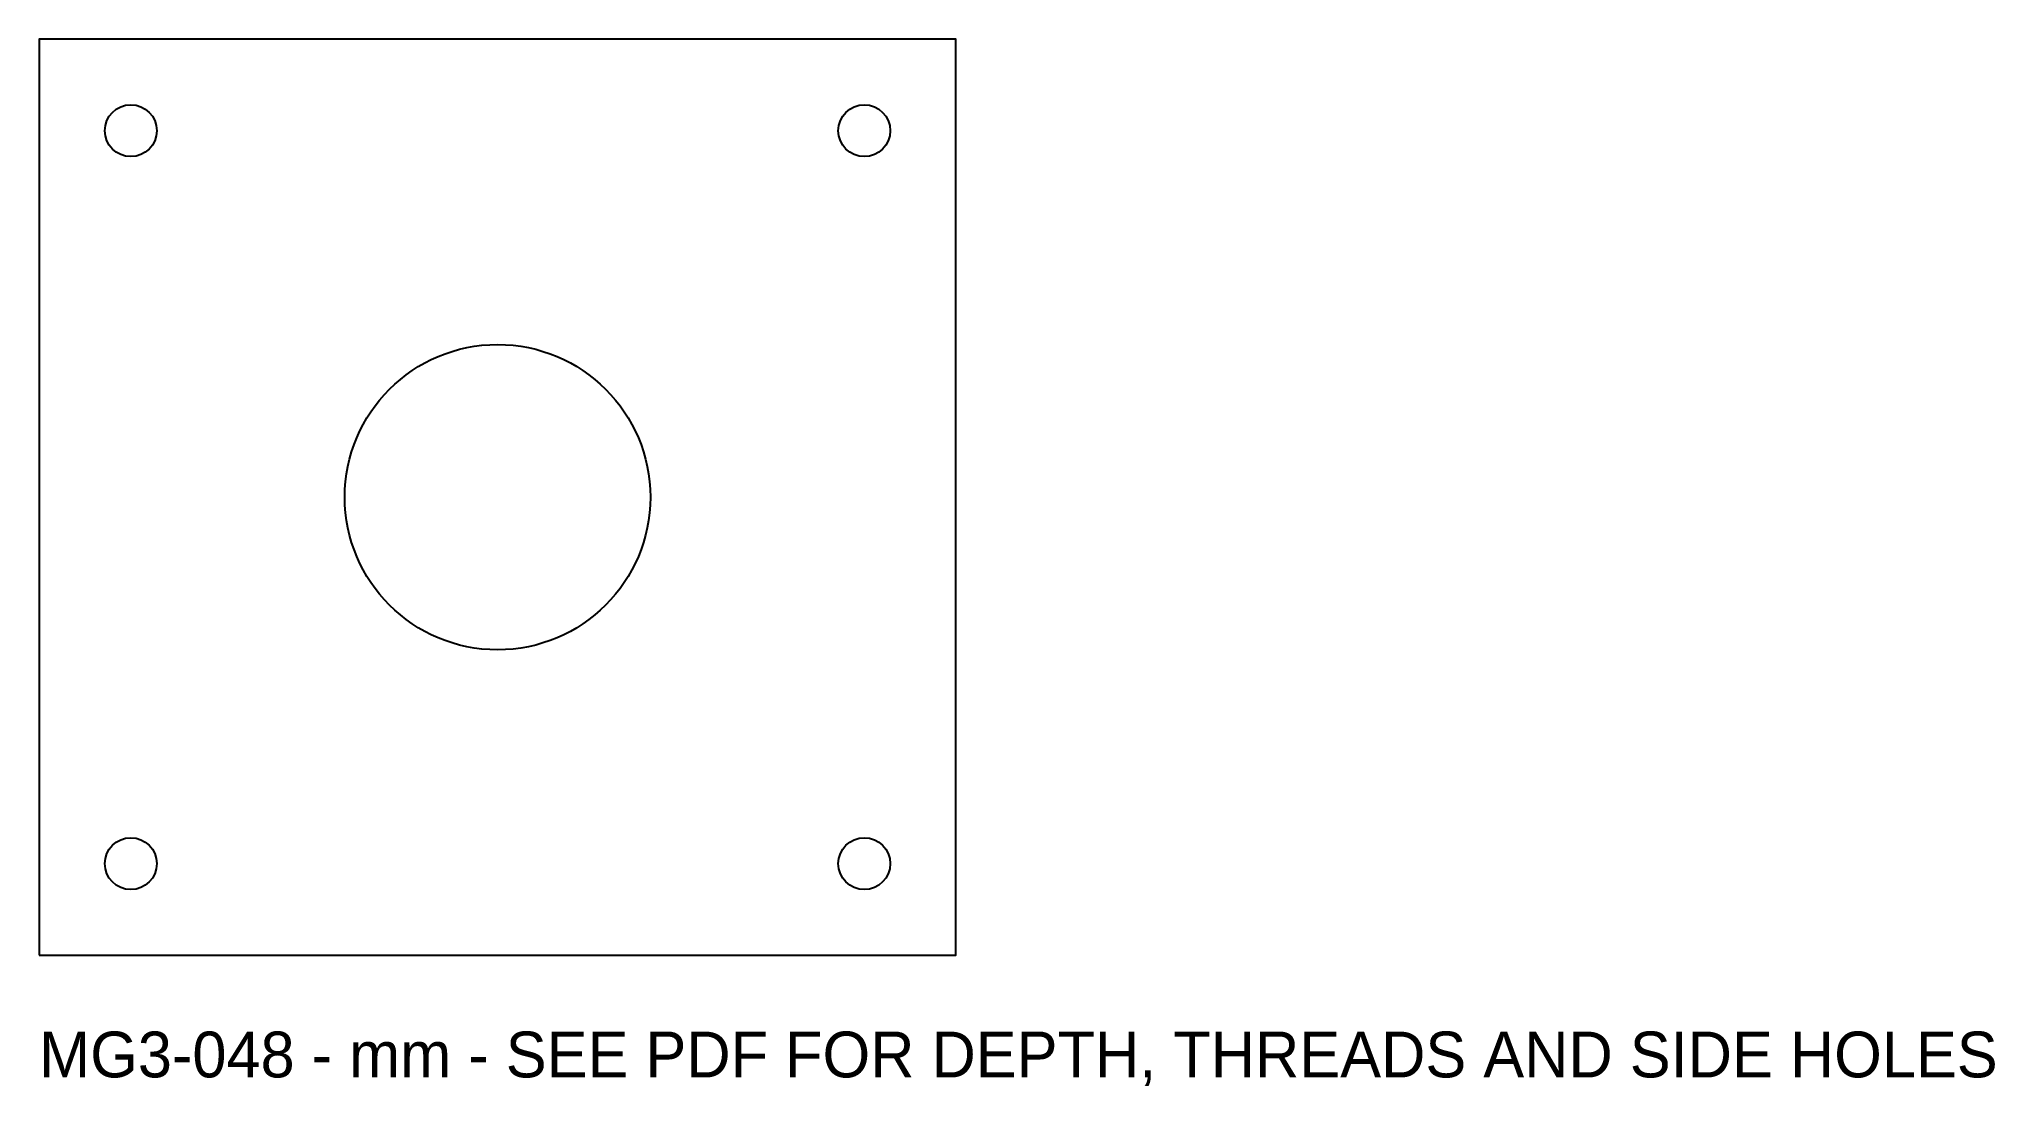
# Model space of a CAD drawing. Header units: millimetres. Extents: x 0 to 128, y -9 to 60.
import ezdxf

# ---------------------------------------------------------------- set-up
doc = ezdxf.new("R2010")
doc.units = ezdxf.units.MM
for name, color, linetype in [('NOTES', 2, 'Continuous'), ('OUTLINE', 7, 'Continuous'), ('THROUGH', 3, 'Continuous')]:
    doc.layers.add(name, color=color, linetype=linetype)

msp = doc.modelspace()

# ---------------------------------------------------------------- linework, layer by layer
at = {"layer": 'OUTLINE'}
msp.add_lwpolyline([(0, 0), (60, 0), (60, 60), (0, 60)], close=True, dxfattribs=at)
at = {"layer": 'THROUGH'}
for centre, radius in [((6, 54), 1.7), ((54, 54), 1.7), ((30, 30), 10), ((6, 6), 1.7), ((54, 6), 1.7)]:
    msp.add_circle(centre, radius, dxfattribs=at)

# ---------------------------------------------------------------- texts
at = {"layer": 'NOTES'}
msp.add_text('MG3-048 - mm - SEE PDF FOR DEPTH, THREADS AND SIDE HOLES', height=3, dxfattribs=at).set_placement((0, -8))

doc.saveas('drawing.dxf')
